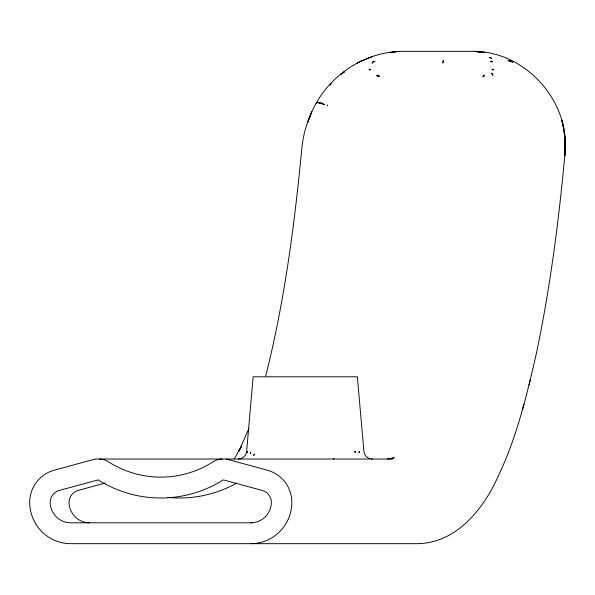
<?xml version="1.0" encoding="UTF-8"?>
<svg xmlns="http://www.w3.org/2000/svg" width="595" height="595" viewBox="0 0 595 595"><rect width="100%" height="100%" fill="white"/><g stroke="black" fill="none" stroke-linecap="round" stroke-linejoin="round"><path stroke-width="0.89" d="M564.908 151.294L564.789 155.734C571.75 101.931 525.11 49.735 470.712 51.326L404.206 51.326C368.216 50.91 333.706 71.928 316.183 103.166C308.53 116.88 303.45 132.045 301.918 147.709C294.54 224.389 284.655 301.115 265.734 375.899M564.96 149.516C565.659 139.587 564.179 129.673 561.732 120.071C564.871 131.845 565.704 144.079 564.767 156.21C558.586 222.299 550.085 288.27 536.415 353.259C526.977 394.611 517.04 436.358 498.811 474.87C484.33 508.011 456.96 543.205 417.445 543.674L70.626 543.674A41.724 40.973 -90 0 1 29.75 504.82A33.38 32.777 -90 0 1 53.967 470.288L95.207 459.035L369.778 459.035M238.335 459.035C242.537 459.095 246.337 455.599 246.642 451.419L253.15 376.791L357.342 376.791L363.932 451.419C364.229 455.599 368.037 459.095 372.239 459.035M246.412 452.773L246.672 451.419M522.522 409.576L523.964 404.094M528.962 384.995L530.346 379.759M356.42 63.434L362.474 60.407M378.018 75.26L377.706 76.145L378.933 76.8L379.268 75.996L378.018 75.26L376.434 75.535L377.706 76.145L379.268 75.996M248.903 428.541L238.826 451.278L241.377 446.637L234.237 458.923M316.458 102.69L316.183 103.166M372.953 61.605L372.076 63.278L373.742 61.121L374.976 61.687L373.482 61.464L373.058 62.006M483.125 76.8L484.047 75.26L484.181 76.145L483.125 76.8L482.962 75.996L484.047 75.26M318.451 102.749L318.712 102.325L319.567 102.987L320.928 102.831L324.446 104.504L317.886 102.742L318.712 102.325M320.683 103.233L320.928 102.831M330.121 85.107L331.408 83.821M344.446 71.883L340.645 74.42L344.349 71.958M359.321 61.954L372.299 56.622M333.178 459.087L333.966 458.7M359.997 61.605L362.385 60.445M389.829 459.013L394.232 457.711L387.263 459.035M105.36 483.006L78.138 490.436A12.517 12.294 -90 0 0 69.057 503.385A20.862 20.49 -90 0 0 89.495 522.812M371.221 459.035L392.856 459.035M252.124 522.812L70.626 522.812A20.862 20.49 -90 0 1 50.188 503.385A12.517 12.294 -90 0 1 59.269 490.436L98.197 479.897A121.202 119.03 -90 0 0 223.333 479.897L262.269 490.436A12.517 12.294 -90 0 1 271.35 503.385A20.862 20.49 -90 0 1 250.912 522.812M511.544 61.255L512.987 61.962L508.033 60.445L510.227 61.605L512.987 61.962L509.87 60.407L511.611 61.255M474.26 51.393L484.724 52.353M226.323 459.035L267.572 470.288A33.38 32.777 -90 0 1 291.788 504.82A41.724 40.973 -90 0 1 250.912 543.674M222.158 459.035A16.682 16.385 -90 0 0 213.404 461.616A100.339 98.539 -90 0 1 108.134 461.616A16.682 16.385 -90 0 0 99.372 459.035M236.788 483.103A121.202 119.03 -90 0 1 167.567 497.368M564.96 149.36L564.9 153.852L564.886 141.803L564.96 149.36M493.389 69.251L493.352 70.098L491.901 69.667L493.389 69.251M359.246 451.419L359.179 452.773L359.246 451.419M443.387 60.43L442.821 62.847L443.387 60.43M247.535 451.419L247.364 452.527L247.535 451.419M250.733 452.155L250.473 453.412L250.733 452.155M369.309 69.251L369.116 70.098L370.618 69.667L369.309 69.251M254.117 454.186L253.701 455.495L254.496 454.521L254.117 454.186M311.423 112.708L307.615 122.637L311.832 111.711L311.423 112.708M317.209 102.273L316.748 102.831L317.209 102.273M327.257 105.181L327.548 105.739L327.257 105.181M492.95 74.94L492.727 75.245L491.76 73.215L492.95 74.94M492.519 61.605L492.199 62.006L491.894 61.121L490.235 61.687L492.519 61.605M394.53 51.906L389.956 52.665L396.664 51.587L394.53 51.906M355.081 451.419L354.605 451.441L355.23 452.527L355.081 451.419M477.911 51.743L476.498 51.587L484.471 52.62L477.911 51.743M491.663 58.325L489.573 57.365L491.663 58.325"/></g></svg>
